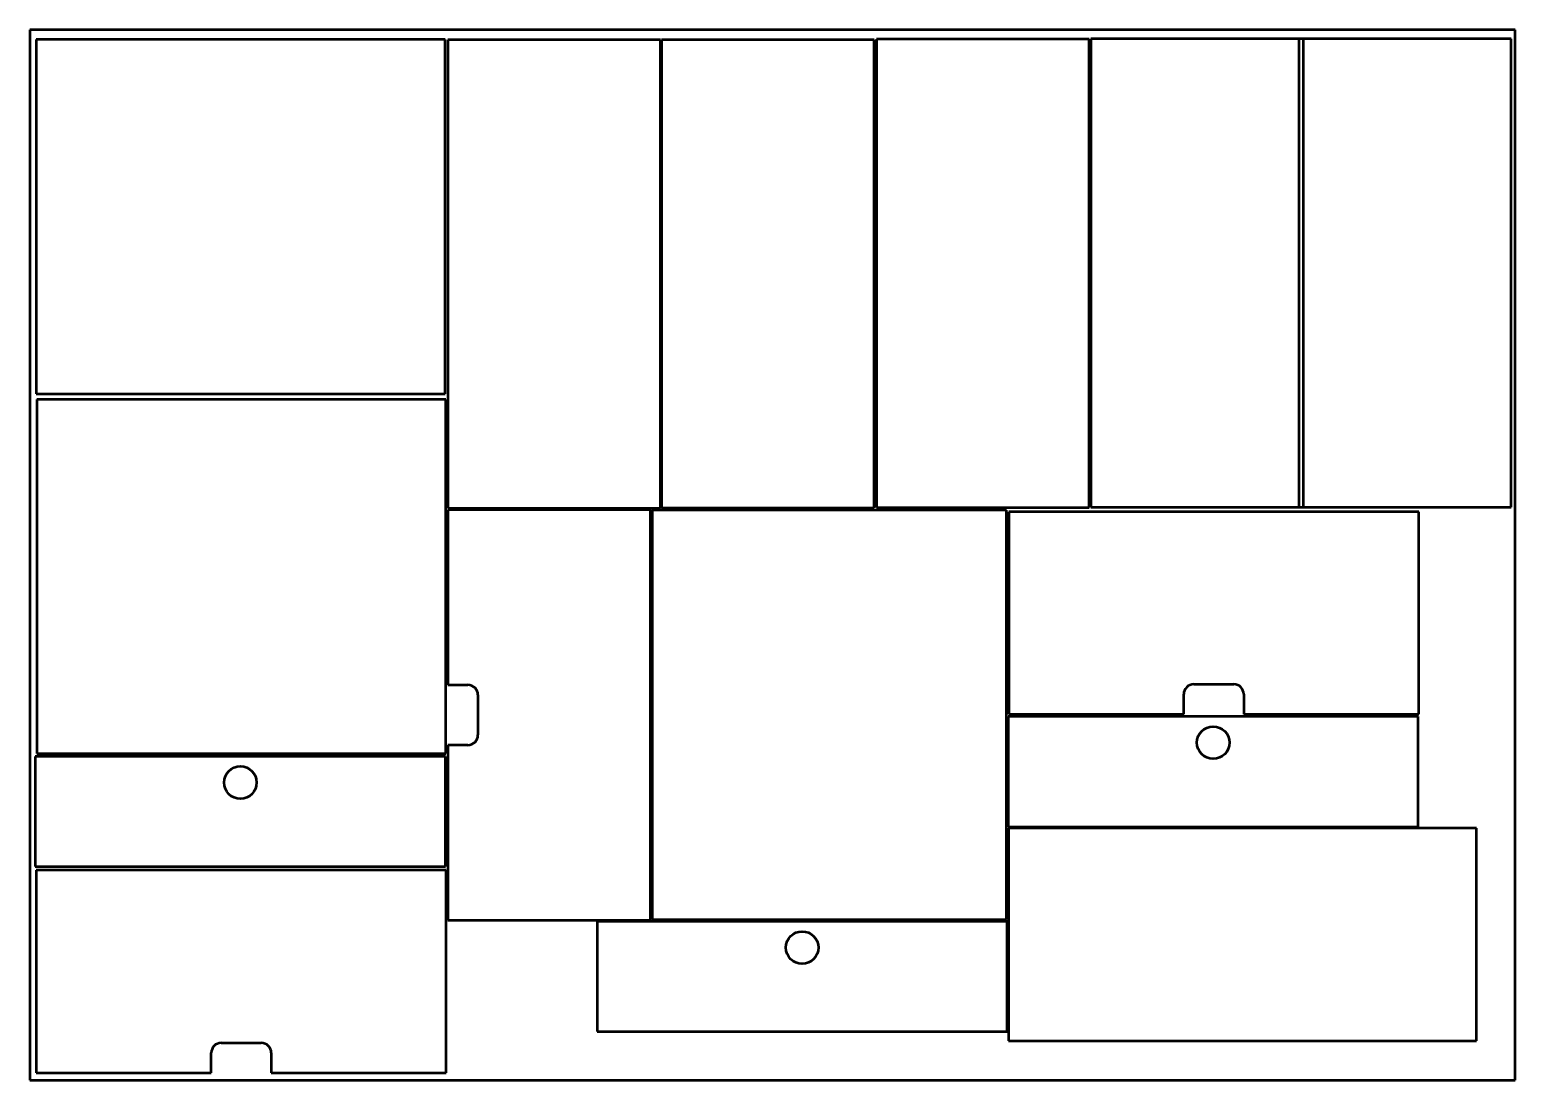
# Model space of a CAD drawing. Header units: millimetres. Extents: x 0 to 297, y 0 to 210.
import ezdxf

# ---------------------------------------------------------------- set-up
doc = ezdxf.new("R2010")
doc.units = ezdxf.units.MM
doc.layers.add('Visible (ANSI)', color=7, linetype='Continuous', lineweight=50)

msp = doc.modelspace()

# ---------------------------------------------------------------- linework, layer by layer
at = {"layer": 'Visible (ANSI)'}
for p, q in [((0, 210), (0, 0)), ((297, 210), (0, 210)), ((83.08, 208.03), (1.28, 208.03)), ((1.28, 208.03), (1.28, 137.23)), ((83.08, 137.23), (83.08, 208.03)), ((126.11, 207.99), (83.61, 207.99)), ((83.61, 207.99), (83.61, 114.39)), ((126.11, 114.39), (126.11, 207.99)), ((168.84, 208), (126.34, 208)), ((126.34, 208), (126.34, 114.4)), ((168.84, 114.4), (168.84, 208)), ((211.78, 208.08), (169.28, 208.08)), ((169.28, 208.08), (169.28, 114.48)), ((211.78, 114.48), (211.78, 208.08)), ((254.64, 208.18), (212.14, 208.18)), ((212.14, 208.18), (212.14, 114.58)), ((296.2, 208.17), (253.7, 208.17)), ((253.7, 208.17), (253.7, 114.57)), ((254.64, 114.58), (254.64, 208.18)), ((296.2, 114.57), (296.2, 208.17)), ((297, 0), (297, 210)), ((1.28, 137.23), (83.08, 137.23)), ((83.21, 136.09), (1.41, 136.09)), ((1.41, 136.09), (1.41, 65.29)), ((83.21, 65.29), (83.21, 136.09)), ((83.61, 114.39), (126.11, 114.39)), ((124.11, 114.02), (83.61, 114.02)), ((83.61, 114.02), (83.61, 79.02)), ((124.11, 32.02), (124.11, 114.02)), ((124.46, 113.95), (124.46, 32.15)), ((195.26, 113.95), (124.46, 113.95)), ((126.34, 114.4), (168.84, 114.4)), ((169.28, 114.48), (211.78, 114.48)), ((195.26, 32.15), (195.26, 113.95)), ((195.72, 113.66), (195.72, 73.16)), ((277.72, 113.66), (195.72, 113.66)), ((212.14, 114.58), (254.64, 114.58)), ((253.7, 114.57), (296.2, 114.57)), ((277.72, 73.16), (277.72, 113.66)), ((83.61, 79.02), (87.61, 79.02)), ((232.72, 79.16), (240.72, 79.16)), ((89.61, 77.02), (89.61, 69.02)), ((230.72, 73.16), (230.72, 77.16)), ((242.72, 77.16), (242.72, 73.16)), ((195.61, 72.69), (195.61, 50.69)), ((277.61, 72.69), (195.61, 72.69)), ((195.72, 73.16), (230.72, 73.16)), ((242.72, 73.16), (277.72, 73.16)), ((277.61, 50.69), (277.61, 72.69)), ((83.61, 67.02), (83.61, 32.02)), ((87.61, 67.02), (83.61, 67.02)), ((1.12, 64.72), (1.12, 42.72)), ((83.12, 64.72), (1.12, 64.72)), ((1.41, 65.29), (83.21, 65.29)), ((83.12, 42.72), (83.12, 64.72)), ((195.61, 50.69), (277.61, 50.69)), ((195.67, 50.38), (195.67, 7.88)), ((289.27, 50.38), (195.67, 50.38)), ((289.27, 7.88), (289.27, 50.38)), ((1.12, 42.72), (83.12, 42.72)), ((1.29, 41.97), (1.29, 1.47)), ((83.29, 41.97), (1.29, 41.97)), ((83.29, 1.47), (83.29, 41.97)), ((83.61, 32.02), (124.11, 32.02)), ((113.43, 31.72), (113.43, 9.72)), ((195.43, 31.72), (113.43, 31.72)), ((124.46, 32.15), (195.26, 32.15)), ((195.43, 9.72), (195.43, 31.72)), ((113.43, 9.72), (195.43, 9.72)), ((38.29, 7.47), (46.29, 7.47)), ((195.67, 7.88), (289.27, 7.88)), ((36.29, 1.47), (36.29, 5.47)), ((48.29, 5.47), (48.29, 1.47)), ((0, 0), (297, 0)), ((1.29, 1.47), (36.29, 1.47)), ((48.29, 1.47), (83.29, 1.47))]:
    msp.add_line(p, q, dxfattribs=at)
for centre in [(236.61, 67.49), (42.12, 59.52), (154.43, 26.52)]:
    msp.add_circle(centre, 3.25, dxfattribs=at)
for centre, start, end in [((87.61, 77.02), 0, 90), ((232.72, 77.16), 90, 180), ((240.72, 77.16), 0, 90), ((87.61, 69.02), 270, 0), ((38.29, 5.47), 90, 180), ((46.29, 5.47), 0, 90)]:
    msp.add_arc(centre, 2, start, end, dxfattribs=at)

doc.saveas('drawing.dxf')
